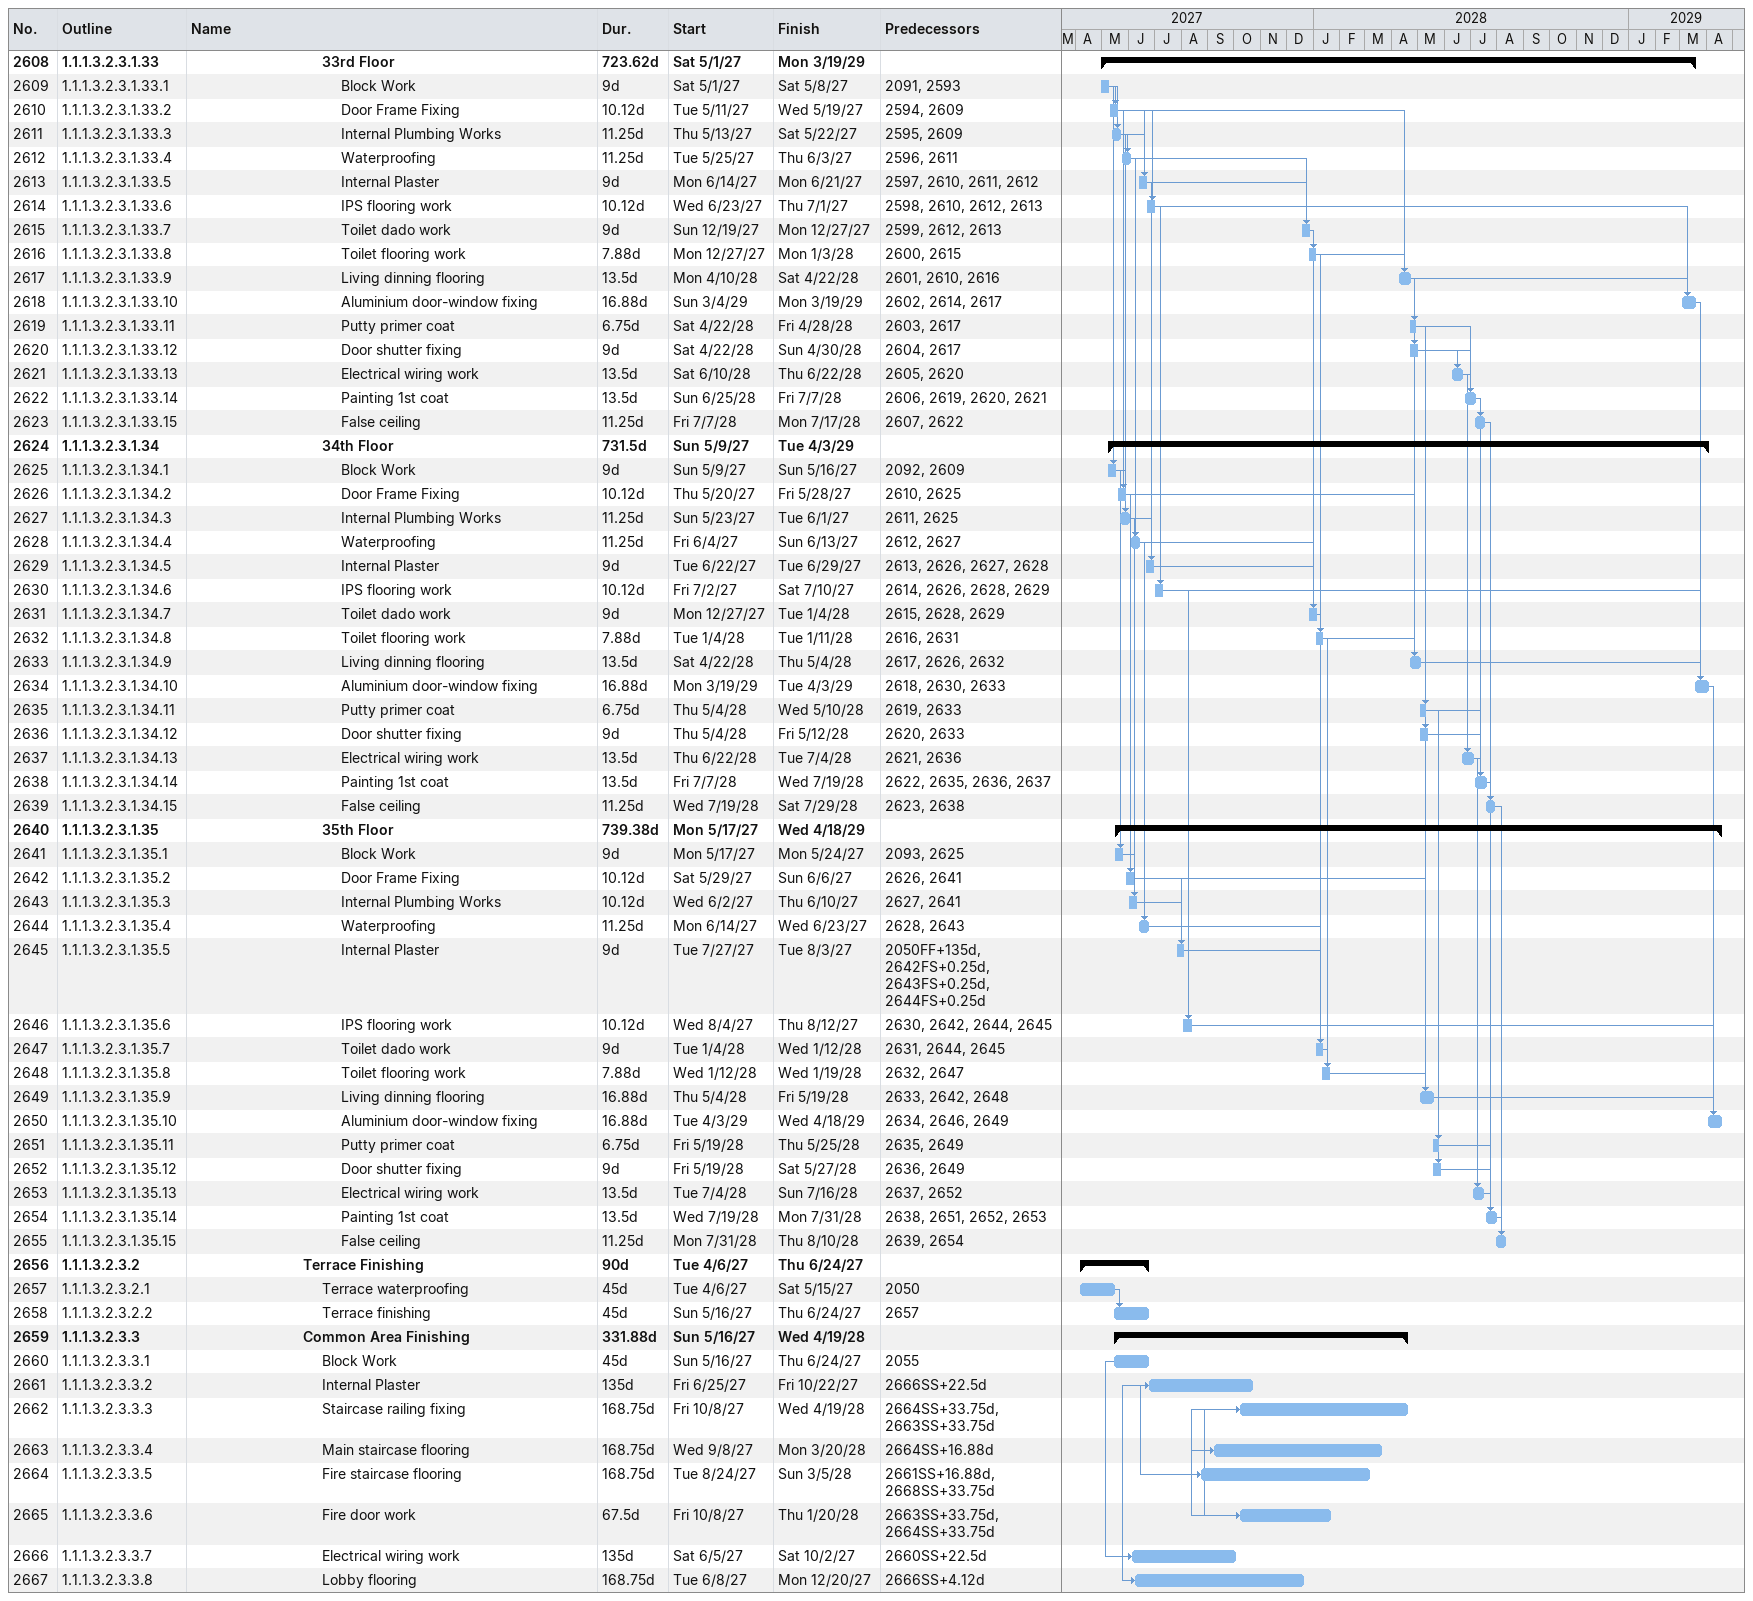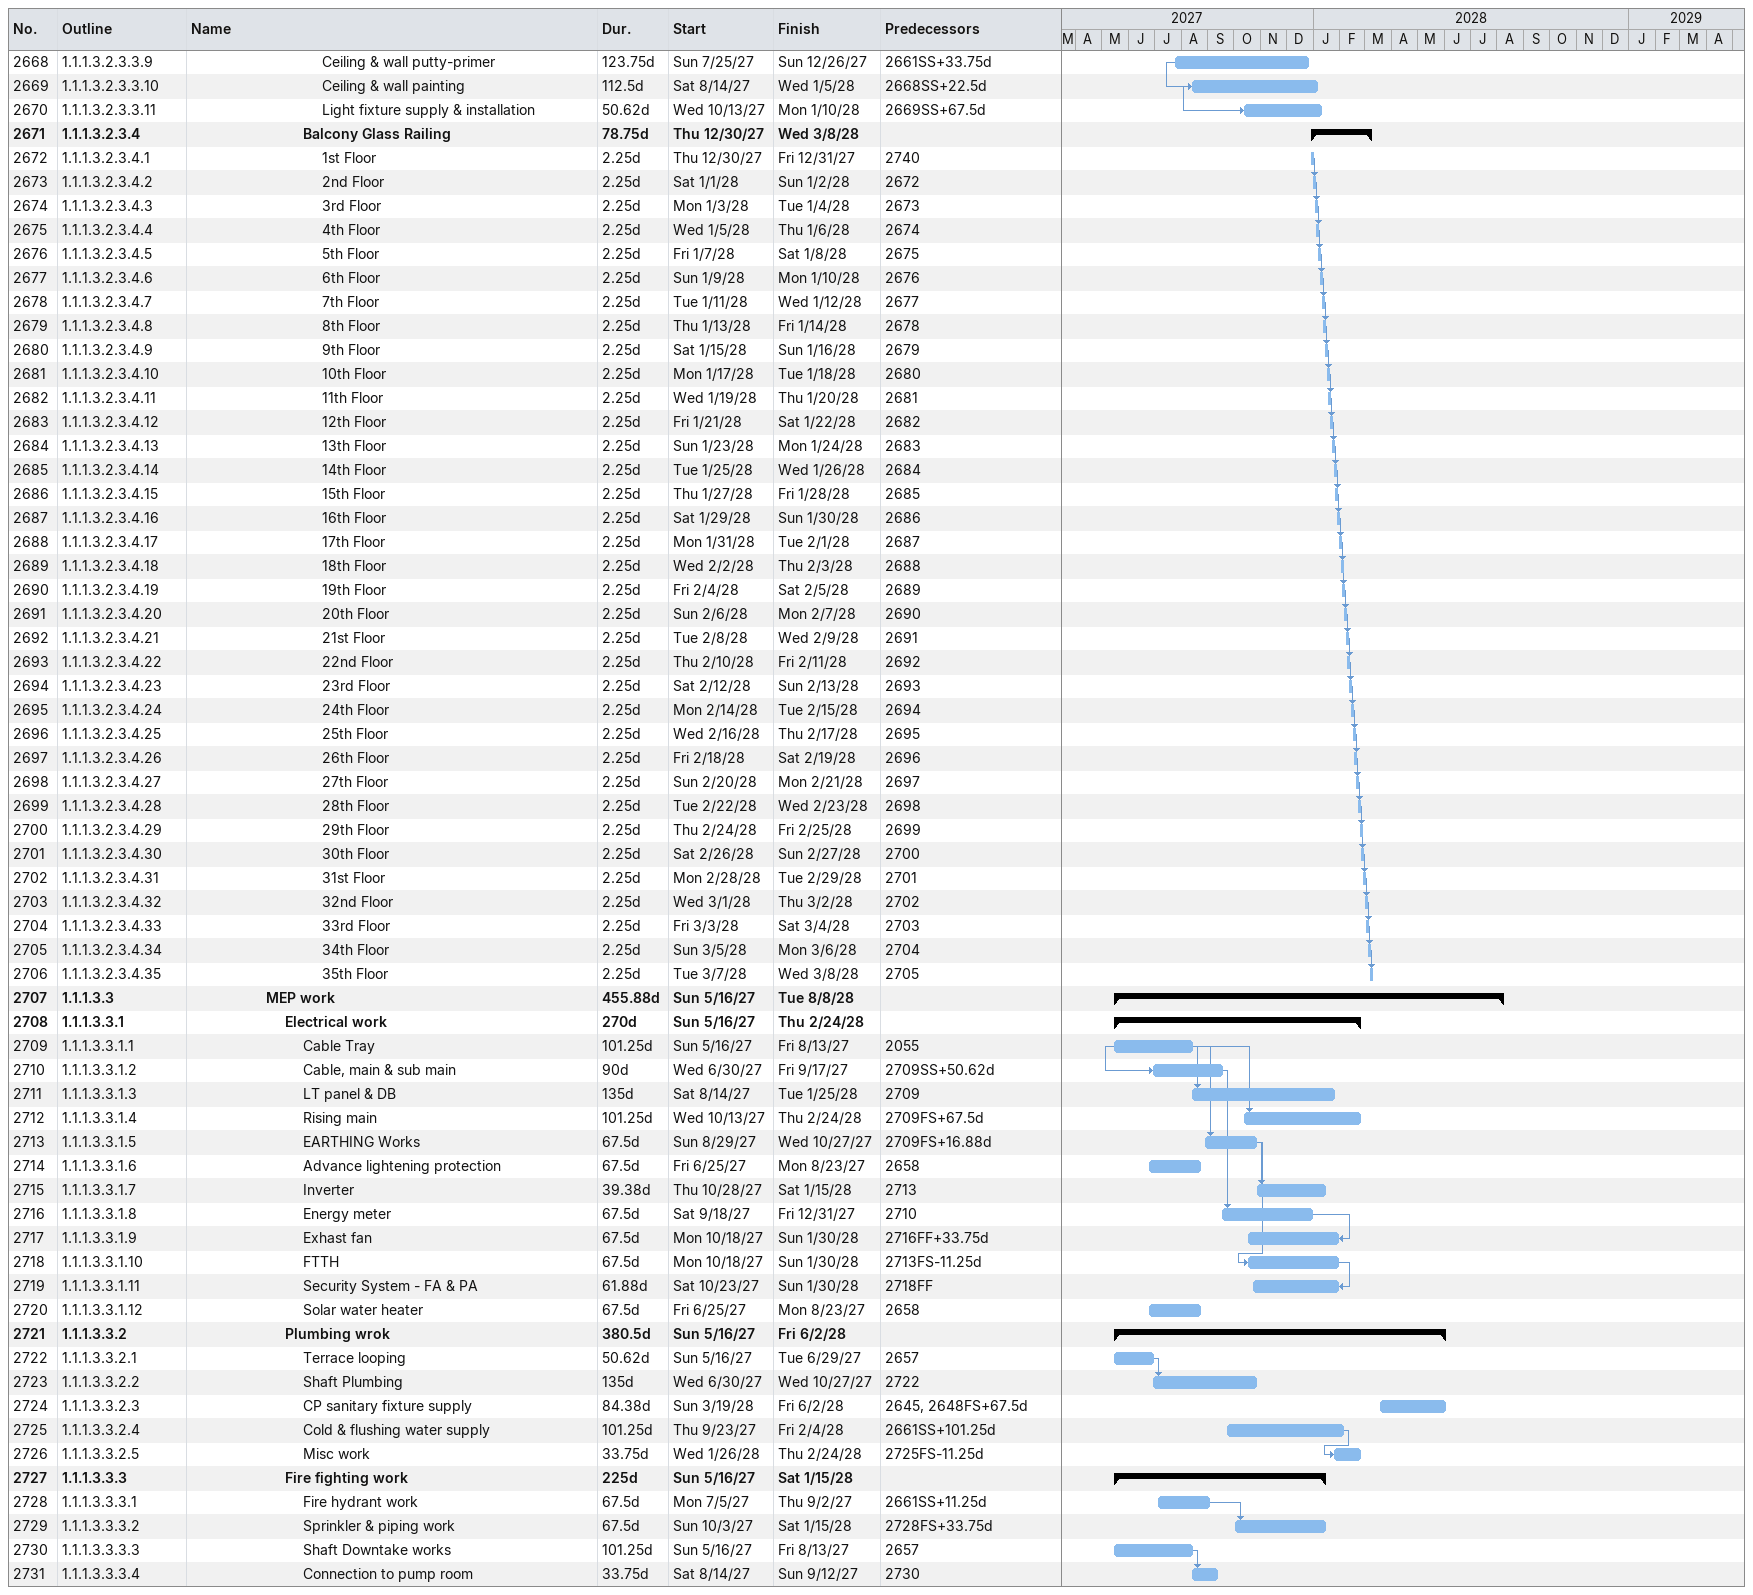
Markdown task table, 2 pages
| ID | WBS | Task | Duration | Start | Finish | Predecessors |
|---|---|---|---|---|---|---|
| 2608 | 1.1.1.3.2.3.1.33 | **33rd Floor** | 723.62d | 2027-05-01 | 2029-03-19 |  |
| 2609 | 1.1.1.3.2.3.1.33.1 | Block Work | 9d | 2027-05-01 | 2027-05-08 | 2091, 2593 |
| 2610 | 1.1.1.3.2.3.1.33.2 | Door Frame Fixing | 10.12d | 2027-05-11 | 2027-05-19 | 2594, 2609 |
| 2611 | 1.1.1.3.2.3.1.33.3 | Internal Plumbing Works | 11.25d | 2027-05-13 | 2027-05-22 | 2595, 2609 |
| 2612 | 1.1.1.3.2.3.1.33.4 | Waterproofing | 11.25d | 2027-05-25 | 2027-06-03 | 2596, 2611 |
| 2613 | 1.1.1.3.2.3.1.33.5 | Internal Plaster | 9d | 2027-06-14 | 2027-06-21 | 2597, 2610, 2611, 2612 |
| 2614 | 1.1.1.3.2.3.1.33.6 | IPS flooring work | 10.12d | 2027-06-23 | 2027-07-01 | 2598, 2610, 2612, 2613 |
| 2615 | 1.1.1.3.2.3.1.33.7 | Toilet dado work | 9d | 2027-12-19 | 2027-12-27 | 2599, 2612, 2613 |
| 2616 | 1.1.1.3.2.3.1.33.8 | Toilet flooring work | 7.88d | 2027-12-27 | 2028-01-03 | 2600, 2615 |
| 2617 | 1.1.1.3.2.3.1.33.9 | Living dinning flooring | 13.5d | 2028-04-10 | 2028-04-22 | 2601, 2610, 2616 |
| 2618 | 1.1.1.3.2.3.1.33.10 | Aluminium door-window fixing | 16.88d | 2029-03-04 | 2029-03-19 | 2602, 2614, 2617 |
| 2619 | 1.1.1.3.2.3.1.33.11 | Putty primer coat | 6.75d | 2028-04-22 | 2028-04-28 | 2603, 2617 |
| 2620 | 1.1.1.3.2.3.1.33.12 | Door shutter fixing | 9d | 2028-04-22 | 2028-04-30 | 2604, 2617 |
| 2621 | 1.1.1.3.2.3.1.33.13 | Electrical wiring work | 13.5d | 2028-06-10 | 2028-06-22 | 2605, 2620 |
| 2622 | 1.1.1.3.2.3.1.33.14 | Painting 1st coat | 13.5d | 2028-06-25 | 2028-07-07 | 2606, 2619, 2620, 2621 |
| 2623 | 1.1.1.3.2.3.1.33.15 | False ceiling | 11.25d | 2028-07-07 | 2028-07-17 | 2607, 2622 |
| 2624 | 1.1.1.3.2.3.1.34 | **34th Floor** | 731.5d | 2027-05-09 | 2029-04-03 |  |
| 2625 | 1.1.1.3.2.3.1.34.1 | Block Work | 9d | 2027-05-09 | 2027-05-16 | 2092, 2609 |
| 2626 | 1.1.1.3.2.3.1.34.2 | Door Frame Fixing | 10.12d | 2027-05-20 | 2027-05-28 | 2610, 2625 |
| 2627 | 1.1.1.3.2.3.1.34.3 | Internal Plumbing Works | 11.25d | 2027-05-23 | 2027-06-01 | 2611, 2625 |
| 2628 | 1.1.1.3.2.3.1.34.4 | Waterproofing | 11.25d | 2027-06-04 | 2027-06-13 | 2612, 2627 |
| 2629 | 1.1.1.3.2.3.1.34.5 | Internal Plaster | 9d | 2027-06-22 | 2027-06-29 | 2613, 2626, 2627, 2628 |
| 2630 | 1.1.1.3.2.3.1.34.6 | IPS flooring work | 10.12d | 2027-07-02 | 2027-07-10 | 2614, 2626, 2628, 2629 |
| 2631 | 1.1.1.3.2.3.1.34.7 | Toilet dado work | 9d | 2027-12-27 | 2028-01-04 | 2615, 2628, 2629 |
| 2632 | 1.1.1.3.2.3.1.34.8 | Toilet flooring work | 7.88d | 2028-01-04 | 2028-01-11 | 2616, 2631 |
| 2633 | 1.1.1.3.2.3.1.34.9 | Living dinning flooring | 13.5d | 2028-04-22 | 2028-05-04 | 2617, 2626, 2632 |
| 2634 | 1.1.1.3.2.3.1.34.10 | Aluminium door-window fixing | 16.88d | 2029-03-19 | 2029-04-03 | 2618, 2630, 2633 |
| 2635 | 1.1.1.3.2.3.1.34.11 | Putty primer coat | 6.75d | 2028-05-04 | 2028-05-10 | 2619, 2633 |
| 2636 | 1.1.1.3.2.3.1.34.12 | Door shutter fixing | 9d | 2028-05-04 | 2028-05-12 | 2620, 2633 |
| 2637 | 1.1.1.3.2.3.1.34.13 | Electrical wiring work | 13.5d | 2028-06-22 | 2028-07-04 | 2621, 2636 |
| 2638 | 1.1.1.3.2.3.1.34.14 | Painting 1st coat | 13.5d | 2028-07-07 | 2028-07-19 | 2622, 2635, 2636, 2637 |
| 2639 | 1.1.1.3.2.3.1.34.15 | False ceiling | 11.25d | 2028-07-19 | 2028-07-29 | 2623, 2638 |
| 2640 | 1.1.1.3.2.3.1.35 | **35th Floor** | 739.38d | 2027-05-17 | 2029-04-18 |  |
| 2641 | 1.1.1.3.2.3.1.35.1 | Block Work | 9d | 2027-05-17 | 2027-05-24 | 2093, 2625 |
| 2642 | 1.1.1.3.2.3.1.35.2 | Door Frame Fixing | 10.12d | 2027-05-29 | 2027-06-06 | 2626, 2641 |
| 2643 | 1.1.1.3.2.3.1.35.3 | Internal Plumbing Works | 10.12d | 2027-06-02 | 2027-06-10 | 2627, 2641 |
| 2644 | 1.1.1.3.2.3.1.35.4 | Waterproofing | 11.25d | 2027-06-14 | 2027-06-23 | 2628, 2643 |
| 2645 | 1.1.1.3.2.3.1.35.5 | Internal Plaster | 9d | 2027-07-27 | 2027-08-03 | 2050FF+135d, 2642FS+0.25d, 2643FS+0.25d, 2644FS+0.25d |
| 2646 | 1.1.1.3.2.3.1.35.6 | IPS flooring work | 10.12d | 2027-08-04 | 2027-08-12 | 2630, 2642, 2644, 2645 |
| 2647 | 1.1.1.3.2.3.1.35.7 | Toilet dado work | 9d | 2028-01-04 | 2028-01-12 | 2631, 2644, 2645 |
| 2648 | 1.1.1.3.2.3.1.35.8 | Toilet flooring work | 7.88d | 2028-01-12 | 2028-01-19 | 2632, 2647 |
| 2649 | 1.1.1.3.2.3.1.35.9 | Living dinning flooring | 16.88d | 2028-05-04 | 2028-05-19 | 2633, 2642, 2648 |
| 2650 | 1.1.1.3.2.3.1.35.10 | Aluminium door-window fixing | 16.88d | 2029-04-03 | 2029-04-18 | 2634, 2646, 2649 |
| 2651 | 1.1.1.3.2.3.1.35.11 | Putty primer coat | 6.75d | 2028-05-19 | 2028-05-25 | 2635, 2649 |
| 2652 | 1.1.1.3.2.3.1.35.12 | Door shutter fixing | 9d | 2028-05-19 | 2028-05-27 | 2636, 2649 |
| 2653 | 1.1.1.3.2.3.1.35.13 | Electrical wiring work | 13.5d | 2028-07-04 | 2028-07-16 | 2637, 2652 |
| 2654 | 1.1.1.3.2.3.1.35.14 | Painting 1st coat | 13.5d | 2028-07-19 | 2028-07-31 | 2638, 2651, 2652, 2653 |
| 2655 | 1.1.1.3.2.3.1.35.15 | False ceiling | 11.25d | 2028-07-31 | 2028-08-10 | 2639, 2654 |
| 2656 | 1.1.1.3.2.3.2 | **Terrace Finishing** | 90d | 2027-04-06 | 2027-06-24 |  |
| 2657 | 1.1.1.3.2.3.2.1 | Terrace waterproofing | 45d | 2027-04-06 | 2027-05-15 | 2050 |
| 2658 | 1.1.1.3.2.3.2.2 | Terrace finishing | 45d | 2027-05-16 | 2027-06-24 | 2657 |
| 2659 | 1.1.1.3.2.3.3 | **Common Area Finishing** | 331.88d | 2027-05-16 | 2028-04-19 |  |
| 2660 | 1.1.1.3.2.3.3.1 | Block Work | 45d | 2027-05-16 | 2027-06-24 | 2055 |
| 2661 | 1.1.1.3.2.3.3.2 | Internal Plaster | 135d | 2027-06-25 | 2027-10-22 | 2666SS+22.5d |
| 2662 | 1.1.1.3.2.3.3.3 | Staircase railing fixing | 168.75d | 2027-10-08 | 2028-04-19 | 2664SS+33.75d, 2663SS+33.75d |
| 2663 | 1.1.1.3.2.3.3.4 | Main staircase flooring | 168.75d | 2027-09-08 | 2028-03-20 | 2664SS+16.88d |
| 2664 | 1.1.1.3.2.3.3.5 | Fire staircase flooring | 168.75d | 2027-08-24 | 2028-03-05 | 2661SS+16.88d, 2668SS+33.75d |
| 2665 | 1.1.1.3.2.3.3.6 | Fire door work | 67.5d | 2027-10-08 | 2028-01-20 | 2663SS+33.75d, 2664SS+33.75d |
| 2666 | 1.1.1.3.2.3.3.7 | Electrical wiring work | 135d | 2027-06-05 | 2027-10-02 | 2660SS+22.5d |
| 2667 | 1.1.1.3.2.3.3.8 | Lobby flooring | 168.75d | 2027-06-08 | 2027-12-20 | 2666SS+4.12d |
| 2668 | 1.1.1.3.2.3.3.9 | Ceiling & wall putty-primer | 123.75d | 2027-07-25 | 2027-12-26 | 2661SS+33.75d |
| 2669 | 1.1.1.3.2.3.3.10 | Ceiling & wall painting | 112.5d | 2027-08-14 | 2028-01-05 | 2668SS+22.5d |
| 2670 | 1.1.1.3.2.3.3.11 | Light fixture supply & installation | 50.62d | 2027-10-13 | 2028-01-10 | 2669SS+67.5d |
| 2671 | 1.1.1.3.2.3.4 | **Balcony Glass Railing** | 78.75d | 2027-12-30 | 2028-03-08 |  |
| 2672 | 1.1.1.3.2.3.4.1 | 1st Floor | 2.25d | 2027-12-30 | 2027-12-31 | 2740 |
| 2673 | 1.1.1.3.2.3.4.2 | 2nd Floor | 2.25d | 2028-01-01 | 2028-01-02 | 2672 |
| 2674 | 1.1.1.3.2.3.4.3 | 3rd Floor | 2.25d | 2028-01-03 | 2028-01-04 | 2673 |
| 2675 | 1.1.1.3.2.3.4.4 | 4th Floor | 2.25d | 2028-01-05 | 2028-01-06 | 2674 |
| 2676 | 1.1.1.3.2.3.4.5 | 5th Floor | 2.25d | 2028-01-07 | 2028-01-08 | 2675 |
| 2677 | 1.1.1.3.2.3.4.6 | 6th Floor | 2.25d | 2028-01-09 | 2028-01-10 | 2676 |
| 2678 | 1.1.1.3.2.3.4.7 | 7th Floor | 2.25d | 2028-01-11 | 2028-01-12 | 2677 |
| 2679 | 1.1.1.3.2.3.4.8 | 8th Floor | 2.25d | 2028-01-13 | 2028-01-14 | 2678 |
| 2680 | 1.1.1.3.2.3.4.9 | 9th Floor | 2.25d | 2028-01-15 | 2028-01-16 | 2679 |
| 2681 | 1.1.1.3.2.3.4.10 | 10th Floor | 2.25d | 2028-01-17 | 2028-01-18 | 2680 |
| 2682 | 1.1.1.3.2.3.4.11 | 11th Floor | 2.25d | 2028-01-19 | 2028-01-20 | 2681 |
| 2683 | 1.1.1.3.2.3.4.12 | 12th Floor | 2.25d | 2028-01-21 | 2028-01-22 | 2682 |
| 2684 | 1.1.1.3.2.3.4.13 | 13th Floor | 2.25d | 2028-01-23 | 2028-01-24 | 2683 |
| 2685 | 1.1.1.3.2.3.4.14 | 14th Floor | 2.25d | 2028-01-25 | 2028-01-26 | 2684 |
| 2686 | 1.1.1.3.2.3.4.15 | 15th Floor | 2.25d | 2028-01-27 | 2028-01-28 | 2685 |
| 2687 | 1.1.1.3.2.3.4.16 | 16th Floor | 2.25d | 2028-01-29 | 2028-01-30 | 2686 |
| 2688 | 1.1.1.3.2.3.4.17 | 17th Floor | 2.25d | 2028-01-31 | 2028-02-01 | 2687 |
| 2689 | 1.1.1.3.2.3.4.18 | 18th Floor | 2.25d | 2028-02-02 | 2028-02-03 | 2688 |
| 2690 | 1.1.1.3.2.3.4.19 | 19th Floor | 2.25d | 2028-02-04 | 2028-02-05 | 2689 |
| 2691 | 1.1.1.3.2.3.4.20 | 20th Floor | 2.25d | 2028-02-06 | 2028-02-07 | 2690 |
| 2692 | 1.1.1.3.2.3.4.21 | 21st Floor | 2.25d | 2028-02-08 | 2028-02-09 | 2691 |
| 2693 | 1.1.1.3.2.3.4.22 | 22nd Floor | 2.25d | 2028-02-10 | 2028-02-11 | 2692 |
| 2694 | 1.1.1.3.2.3.4.23 | 23rd Floor | 2.25d | 2028-02-12 | 2028-02-13 | 2693 |
| 2695 | 1.1.1.3.2.3.4.24 | 24th Floor | 2.25d | 2028-02-14 | 2028-02-15 | 2694 |
| 2696 | 1.1.1.3.2.3.4.25 | 25th Floor | 2.25d | 2028-02-16 | 2028-02-17 | 2695 |
| 2697 | 1.1.1.3.2.3.4.26 | 26th Floor | 2.25d | 2028-02-18 | 2028-02-19 | 2696 |
| 2698 | 1.1.1.3.2.3.4.27 | 27th Floor | 2.25d | 2028-02-20 | 2028-02-21 | 2697 |
| 2699 | 1.1.1.3.2.3.4.28 | 28th Floor | 2.25d | 2028-02-22 | 2028-02-23 | 2698 |
| 2700 | 1.1.1.3.2.3.4.29 | 29th Floor | 2.25d | 2028-02-24 | 2028-02-25 | 2699 |
| 2701 | 1.1.1.3.2.3.4.30 | 30th Floor | 2.25d | 2028-02-26 | 2028-02-27 | 2700 |
| 2702 | 1.1.1.3.2.3.4.31 | 31st Floor | 2.25d | 2028-02-28 | 2028-02-29 | 2701 |
| 2703 | 1.1.1.3.2.3.4.32 | 32nd Floor | 2.25d | 2028-03-01 | 2028-03-02 | 2702 |
| 2704 | 1.1.1.3.2.3.4.33 | 33rd Floor | 2.25d | 2028-03-03 | 2028-03-04 | 2703 |
| 2705 | 1.1.1.3.2.3.4.34 | 34th Floor | 2.25d | 2028-03-05 | 2028-03-06 | 2704 |
| 2706 | 1.1.1.3.2.3.4.35 | 35th Floor | 2.25d | 2028-03-07 | 2028-03-08 | 2705 |
| 2707 | 1.1.1.3.3 | **MEP work** | 455.88d | 2027-05-16 | 2028-08-08 |  |
| 2708 | 1.1.1.3.3.1 | **Electrical work** | 270d | 2027-05-16 | 2028-02-24 |  |
| 2709 | 1.1.1.3.3.1.1 | Cable Tray | 101.25d | 2027-05-16 | 2027-08-13 | 2055 |
| 2710 | 1.1.1.3.3.1.2 | Cable, main & sub main | 90d | 2027-06-30 | 2027-09-17 | 2709SS+50.62d |
| 2711 | 1.1.1.3.3.1.3 | LT panel & DB | 135d | 2027-08-14 | 2028-01-25 | 2709 |
| 2712 | 1.1.1.3.3.1.4 | Rising main | 101.25d | 2027-10-13 | 2028-02-24 | 2709FS+67.5d |
| 2713 | 1.1.1.3.3.1.5 | EARTHING Works | 67.5d | 2027-08-29 | 2027-10-27 | 2709FS+16.88d |
| 2714 | 1.1.1.3.3.1.6 | Advance lightening protection | 67.5d | 2027-06-25 | 2027-08-23 | 2658 |
| 2715 | 1.1.1.3.3.1.7 | Inverter | 39.38d | 2027-10-28 | 2028-01-15 | 2713 |
| 2716 | 1.1.1.3.3.1.8 | Energy meter | 67.5d | 2027-09-18 | 2027-12-31 | 2710 |
| 2717 | 1.1.1.3.3.1.9 | Exhast fan | 67.5d | 2027-10-18 | 2028-01-30 | 2716FF+33.75d |
| 2718 | 1.1.1.3.3.1.10 | FTTH | 67.5d | 2027-10-18 | 2028-01-30 | 2713FS-11.25d |
| 2719 | 1.1.1.3.3.1.11 | Security System - FA & PA | 61.88d | 2027-10-23 | 2028-01-30 | 2718FF |
| 2720 | 1.1.1.3.3.1.12 | Solar water heater | 67.5d | 2027-06-25 | 2027-08-23 | 2658 |
| 2721 | 1.1.1.3.3.2 | **Plumbing wrok** | 380.5d | 2027-05-16 | 2028-06-02 |  |
| 2722 | 1.1.1.3.3.2.1 | Terrace looping | 50.62d | 2027-05-16 | 2027-06-29 | 2657 |
| 2723 | 1.1.1.3.3.2.2 | Shaft Plumbing | 135d | 2027-06-30 | 2027-10-27 | 2722 |
| 2724 | 1.1.1.3.3.2.3 | CP sanitary fixture supply | 84.38d | 2028-03-19 | 2028-06-02 | 2645, 2648FS+67.5d |
| 2725 | 1.1.1.3.3.2.4 | Cold & flushing water supply | 101.25d | 2027-09-23 | 2028-02-04 | 2661SS+101.25d |
| 2726 | 1.1.1.3.3.2.5 | Misc work | 33.75d | 2028-01-26 | 2028-02-24 | 2725FS-11.25d |
| 2727 | 1.1.1.3.3.3 | **Fire fighting work** | 225d | 2027-05-16 | 2028-01-15 |  |
| 2728 | 1.1.1.3.3.3.1 | Fire hydrant work | 67.5d | 2027-07-05 | 2027-09-02 | 2661SS+11.25d |
| 2729 | 1.1.1.3.3.3.2 | Sprinkler & piping work | 67.5d | 2027-10-03 | 2028-01-15 | 2728FS+33.75d |
| 2730 | 1.1.1.3.3.3.3 | Shaft Downtake works | 101.25d | 2027-05-16 | 2027-08-13 | 2657 |
| 2731 | 1.1.1.3.3.3.4 | Connection to pump room | 33.75d | 2027-08-14 | 2027-09-12 | 2730 |
